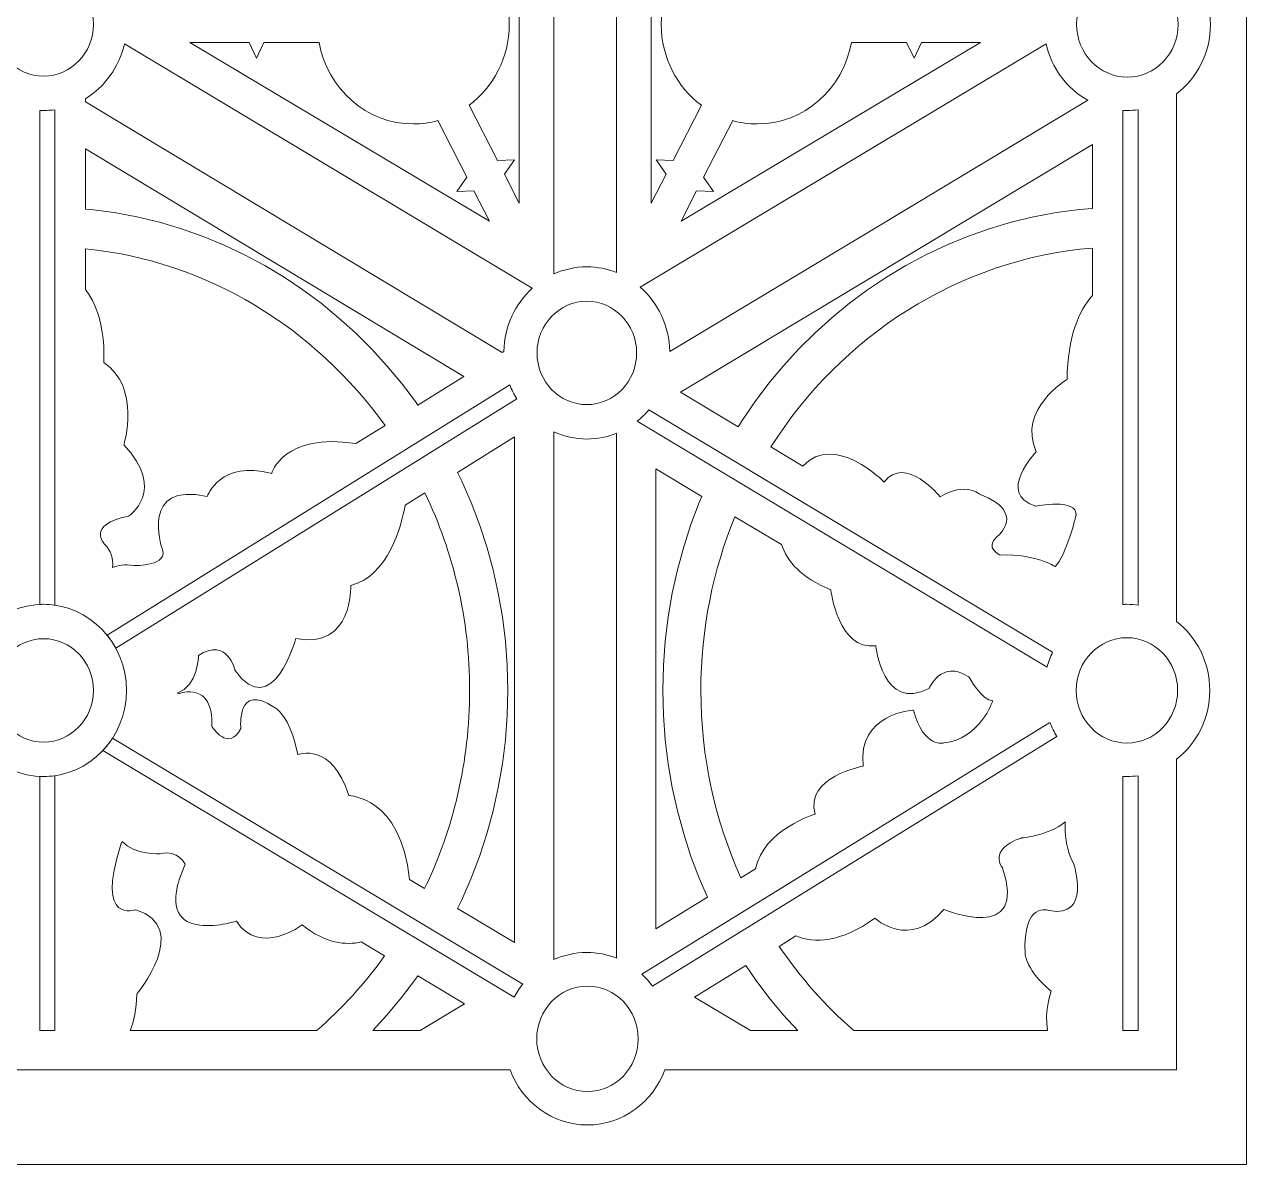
# Model space of a CAD drawing. Header units: centimetres. Extents: x 10.1 to 16.7, y -9.5 to 9.5.
# Drawn here: x 13.382 to 16.738, y -9.5 to -6.368 of the extents above; entities that cross this region are included whole.
import ezdxf

# ---------------------------------------------------------------- set-up
doc = ezdxf.new("R2010")
doc.units = ezdxf.units.CM
doc.header["$MEASUREMENT"] = 0
doc.layers.add('layer 1', color=7, linetype='Continuous')

msp = doc.modelspace()

# ---------------------------------------------------------------- linework, layer by layer
at = {"layer": 'layer 1', "color": 250, "lineweight": 9}
for points, knots in [([(10.14539, 9.49999), (10.14539, 9.49999), (16.7385, 9.49999), (16.7385, 9.49999), (16.7385, 9.49999), (16.7385, 9.49999), (16.7385, -9.50001), (16.7385, -9.50001), (16.7385, -9.50001), (16.7385, -9.50001), (10.14539, -9.50001), (10.14539, -9.50001), (10.14539, -9.50001), (10.14539, -9.50001), (10.14539, 9.49999), (10.14539, 9.49999)], [0, 0, 0, 0, 0.2, 0.2, 0.2, 0.2, 0.4, 0.4, 0.4, 0.4, 0.6, 0.6, 0.6, 0.6, 1, 1, 1, 1]), ([(14.74095, -5.8588), (14.74095, -5.8588), (14.74095, -6.85852), (14.74095, -6.85852), (14.74095, -6.85852), (14.74095, -6.85852), (14.70019, -6.77895), (14.70019, -6.77895), (14.70019, -6.77895), (14.70019, -6.77895), (14.72746, -6.73971), (14.72746, -6.73971), (14.72746, -6.73971), (14.72746, -6.73971), (14.68087, -6.7413), (14.68087, -6.7413), (14.68087, -6.7413), (14.68087, -6.7413), (14.60331, -6.58994), (14.60331, -6.58994)], [0, 0, 0, 0, 0.1666667, 0.1666667, 0.1666667, 0.1666667, 0.3333333, 0.3333333, 0.3333333, 0.3333333, 0.5, 0.5, 0.5, 0.5, 0.6666667, 0.6666667, 0.6666667, 0.6666667, 1, 1, 1, 1]), ([(15.10335, -5.8588), (15.10335, -5.8588), (15.10335, -6.85852), (15.10335, -6.85852), (15.10335, -6.85852), (15.10335, -6.85852), (15.14414, -6.77895), (15.14414, -6.77895), (15.14414, -6.77895), (15.14414, -6.77895), (15.11684, -6.73971), (15.11684, -6.73971), (15.11684, -6.73971), (15.11684, -6.73971), (15.16344, -6.7413), (15.16344, -6.7413), (15.16344, -6.7413), (15.16344, -6.7413), (15.24102, -6.58994), (15.24102, -6.58994)], [0, 0, 0, 0, 0.1666667, 0.1666667, 0.1666667, 0.1666667, 0.3333333, 0.3333333, 0.3333333, 0.3333333, 0.5, 0.5, 0.5, 0.5, 0.6666667, 0.6666667, 0.6666667, 0.6666667, 1, 1, 1, 1]), ([(14.60331, -6.58994), (14.66987, -6.54024), (14.71338, -6.45915), (14.71338, -6.36782), (14.71338, -6.36782), (14.71338, -6.27341), (14.66689, -6.18991), (14.59643, -6.14076)], [0, 0, 0, 0, 0.3333333, 0.3333333, 0.3333333, 0.3333333, 1, 1, 1, 1]), ([(15.24102, -6.58994), (15.17443, -6.54024), (15.13093, -6.45915), (15.13093, -6.36782), (15.13093, -6.36782), (15.13093, -6.27341), (15.17744, -6.18991), (15.24788, -6.14076)], [0, 0, 0, 0, 0.3333333, 0.3333333, 0.3333333, 0.3333333, 1, 1, 1, 1]), ([(16.54611, -6.1772), (16.60252, -6.22038), (16.63924, -6.2898), (16.63924, -6.36786), (16.63924, -6.36786), (16.63924, -6.44593), (16.60252, -6.51537), (16.54611, -6.55853)], [0, 0, 0, 0, 0.3333333, 0.3333333, 0.3333333, 0.3333333, 1, 1, 1, 1]), ([(13.57128, -6.36775), (13.57128, -6.44597), (13.50982, -6.50979), (13.43449, -6.50979), (13.43449, -6.50979), (13.35913, -6.50979), (13.29769, -6.44597), (13.29769, -6.36775), (13.29769, -6.36775), (13.29769, -6.28951), (13.35913, -6.22569), (13.43449, -6.22569), (13.43449, -6.22569), (13.50982, -6.22569), (13.57128, -6.28951), (13.57128, -6.36775)], [0, 0, 0, 0, 0.2, 0.2, 0.2, 0.2, 0.4, 0.4, 0.4, 0.4, 0.6, 0.6, 0.6, 0.6, 1, 1, 1, 1]), ([(16.55063, -6.36786), (16.55063, -6.44759), (16.48802, -6.51262), (16.41122, -6.51262), (16.41122, -6.51262), (16.33443, -6.51262), (16.27181, -6.44759), (16.27181, -6.36786), (16.27181, -6.36786), (16.27181, -6.28814), (16.33443, -6.22311), (16.41122, -6.22311), (16.41122, -6.22311), (16.48802, -6.22311), (16.55063, -6.28814), (16.55063, -6.36786)], [0, 0, 0, 0, 0.2, 0.2, 0.2, 0.2, 0.4, 0.4, 0.4, 0.4, 0.6, 0.6, 0.6, 0.6, 1, 1, 1, 1]), ([(14.65882, -6.90847), (14.65882, -6.90847), (13.83616, -6.4172), (13.83616, -6.4172), (13.83616, -6.4172), (13.83616, -6.4172), (13.99866, -6.4172), (13.99866, -6.4172), (13.99866, -6.4172), (13.99866, -6.4172), (14.01916, -6.46064), (14.01916, -6.46064), (14.01916, -6.46064), (14.01916, -6.46064), (14.03968, -6.4172), (14.03968, -6.4172), (14.03968, -6.4172), (14.03968, -6.4172), (14.19113, -6.4172), (14.19113, -6.4172)], [0, 0, 0, 0, 0.1666667, 0.1666667, 0.1666667, 0.1666667, 0.3333333, 0.3333333, 0.3333333, 0.3333333, 0.5, 0.5, 0.5, 0.5, 0.6666667, 0.6666667, 0.6666667, 0.6666667, 1, 1, 1, 1]), ([(14.19113, -6.4172), (14.21362, -6.54433), (14.32132, -6.6412), (14.4501, -6.6412), (14.4501, -6.6412), (14.47327, -6.6412), (14.49576, -6.63805), (14.51719, -6.63216)], [0, 0, 0, 0, 0.3333333, 0.3333333, 0.3333333, 0.3333333, 1, 1, 1, 1]), ([(15.18548, -6.90847), (15.18548, -6.90847), (16.00818, -6.4172), (16.00818, -6.4172), (16.00818, -6.4172), (16.00818, -6.4172), (15.84567, -6.4172), (15.84567, -6.4172), (15.84567, -6.4172), (15.84567, -6.4172), (15.82515, -6.46064), (15.82515, -6.46064), (15.82515, -6.46064), (15.82515, -6.46064), (15.80462, -6.4172), (15.80462, -6.4172), (15.80462, -6.4172), (15.80462, -6.4172), (15.65318, -6.4172), (15.65318, -6.4172)], [0, 0, 0, 0, 0.1666667, 0.1666667, 0.1666667, 0.1666667, 0.3333333, 0.3333333, 0.3333333, 0.3333333, 0.5, 0.5, 0.5, 0.5, 0.6666667, 0.6666667, 0.6666667, 0.6666667, 1, 1, 1, 1]), ([(15.65318, -6.4172), (15.63068, -6.54433), (15.52299, -6.6412), (15.39421, -6.6412), (15.39421, -6.6412), (15.37104, -6.6412), (15.34854, -6.63805), (15.32712, -6.63216)], [0, 0, 0, 0, 0.3333333, 0.3333333, 0.3333333, 0.3333333, 1, 1, 1, 1]), ([(13.54924, -6.57187), (13.54924, -6.57187), (13.54924, -6.58051), (13.54924, -6.58051), (13.54924, -6.58051), (13.54924, -6.58051), (14.13529, -6.93296), (14.13529, -6.93296), (14.13529, -6.93296), (14.13529, -6.93296), (14.69417, -7.2691), (14.69417, -7.2691), (14.69417, -7.2691), (14.69417, -7.2691), (14.69878, -7.26602), (14.69878, -7.26602)], [0, 0, 0, 0, 0.2, 0.2, 0.2, 0.2, 0.4, 0.4, 0.4, 0.4, 0.6, 0.6, 0.6, 0.6, 1, 1, 1, 1]), ([(15.15419, -7.26667), (15.15419, -7.26667), (15.70902, -6.93296), (15.70902, -6.93296), (15.70902, -6.93296), (15.70902, -6.93296), (16.30232, -6.57613), (16.30232, -6.57613)], [0, 0, 0, 0, 0.3333333, 0.3333333, 0.3333333, 0.3333333, 1, 1, 1, 1]), ([(13.46556, -6.60203), (13.45538, -6.60348), (13.44503, -6.60424), (13.43449, -6.60424), (13.43449, -6.60424), (13.43086, -6.60424), (13.42726, -6.60414), (13.42372, -6.60397)], [0, 0, 0, 0, 0.3333333, 0.3333333, 0.3333333, 0.3333333, 1, 1, 1, 1]), ([(16.44089, -6.60203), (16.43074, -6.60348), (16.42036, -6.60424), (16.40984, -6.60424), (16.40984, -6.60424), (16.40622, -6.60424), (16.40262, -6.60414), (16.39905, -6.60397)], [0, 0, 0, 0, 0.3333333, 0.3333333, 0.3333333, 0.3333333, 1, 1, 1, 1]), ([(14.51719, -6.63216), (14.51719, -6.63216), (14.59694, -6.7877), (14.59694, -6.7877), (14.59694, -6.7877), (14.59694, -6.7877), (14.56963, -6.82692), (14.56963, -6.82692), (14.56963, -6.82692), (14.56963, -6.82692), (14.61622, -6.82535), (14.61622, -6.82535), (14.61622, -6.82535), (14.61622, -6.82535), (14.65882, -6.90847), (14.65882, -6.90847)], [0, 0, 0, 0, 0.2, 0.2, 0.2, 0.2, 0.4, 0.4, 0.4, 0.4, 0.6, 0.6, 0.6, 0.6, 1, 1, 1, 1]), ([(15.32712, -6.63216), (15.32712, -6.63216), (15.24737, -6.7877), (15.24737, -6.7877), (15.24737, -6.7877), (15.24737, -6.7877), (15.27468, -6.82692), (15.27468, -6.82692), (15.27468, -6.82692), (15.27468, -6.82692), (15.22808, -6.82535), (15.22808, -6.82535), (15.22808, -6.82535), (15.22808, -6.82535), (15.18548, -6.90847), (15.18548, -6.90847)], [0, 0, 0, 0, 0.2, 0.2, 0.2, 0.2, 0.4, 0.4, 0.4, 0.4, 0.6, 0.6, 0.6, 0.6, 1, 1, 1, 1]), ([(13.54924, -6.87512), (13.54924, -6.87512), (13.56448, -6.87633), (13.56448, -6.87633), (13.56448, -6.87633), (13.56448, -6.87633), (13.6282, -6.88481), (13.6282, -6.88481), (13.6282, -6.88481), (13.6282, -6.88481), (13.69093, -6.89653), (13.69093, -6.89653), (13.69093, -6.89653), (13.69093, -6.89653), (13.75259, -6.91141), (13.75259, -6.91141), (13.75259, -6.91141), (13.75259, -6.91141), (13.81308, -6.92939), (13.81308, -6.92939), (13.81308, -6.92939), (13.81308, -6.92939), (13.87232, -6.95034), (13.87232, -6.95034), (13.87232, -6.95034), (13.87232, -6.95034), (13.93019, -6.9742), (13.93019, -6.9742), (13.93019, -6.9742), (13.93019, -6.9742), (13.98665, -7.00088), (13.98665, -7.00088), (13.98665, -7.00088), (13.98665, -7.00088), (14.04165, -7.03028), (14.04165, -7.03028), (14.04165, -7.03028), (14.04165, -7.03028), (14.09502, -7.06233), (14.09502, -7.06233), (14.09502, -7.06233), (14.09502, -7.06233), (14.14673, -7.09693), (14.14673, -7.09693), (14.14673, -7.09693), (14.14673, -7.09693), (14.1967, -7.134), (14.1967, -7.134), (14.1967, -7.134), (14.1967, -7.134), (14.24483, -7.17347), (14.24483, -7.17347), (14.24483, -7.17347), (14.24483, -7.17347), (14.29112, -7.21524), (14.29112, -7.21524), (14.29112, -7.21524), (14.29112, -7.21524), (14.33537, -7.25922), (14.33537, -7.25922), (14.33537, -7.25922), (14.33537, -7.25922), (14.37758, -7.30536), (14.37758, -7.30536), (14.37758, -7.30536), (14.37758, -7.30536), (14.41765, -7.35354), (14.41765, -7.35354), (14.41765, -7.35354), (14.41765, -7.35354), (14.45553, -7.40371), (14.45553, -7.40371), (14.45553, -7.40371), (14.45553, -7.40371), (14.46219, -7.41344), (14.46219, -7.41344), (14.46219, -7.41344), (14.46219, -7.41344), (14.58844, -7.33489), (14.58844, -7.33489), (14.58844, -7.33489), (14.58844, -7.33489), (13.54924, -6.70988), (13.54924, -6.70988), (13.54924, -6.70988), (13.54924, -6.70988), (13.54924, -6.87512), (13.54924, -6.87512)], [0, 0, 0, 0, 0.0434783, 0.0434783, 0.0434783, 0.0434783, 0.0869565, 0.0869565, 0.0869565, 0.0869565, 0.1304348, 0.1304348, 0.1304348, 0.1304348, 0.173913, 0.173913, 0.173913, 0.173913, 0.2173913, 0.2173913, 0.2173913, 0.2173913, 0.2608696, 0.2608696, 0.2608696, 0.2608696, 0.3043478, 0.3043478, 0.3043478, 0.3043478, 0.3478261, 0.3478261, 0.3478261, 0.3478261, 0.3913043, 0.3913043, 0.3913043, 0.3913043, 0.4347826, 0.4347826, 0.4347826, 0.4347826, 0.4782609, 0.4782609, 0.4782609, 0.4782609, 0.5217391, 0.5217391, 0.5217391, 0.5217391, 0.5652174, 0.5652174, 0.5652174, 0.5652174, 0.6086957, 0.6086957, 0.6086957, 0.6086957, 0.6521739, 0.6521739, 0.6521739, 0.6521739, 0.6956522, 0.6956522, 0.6956522, 0.6956522, 0.7391304, 0.7391304, 0.7391304, 0.7391304, 0.7826087, 0.7826087, 0.7826087, 0.7826087, 0.826087, 0.826087, 0.826087, 0.826087, 0.8695652, 0.8695652, 0.8695652, 0.8695652, 0.9130435, 0.9130435, 0.9130435, 0.9130435, 1, 1, 1, 1]), ([(15.34216, -7.47368), (15.34216, -7.47368), (15.35321, -7.45576), (15.35321, -7.45576), (15.35321, -7.45576), (15.35321, -7.45576), (15.38878, -7.40371), (15.38878, -7.40371), (15.38878, -7.40371), (15.38878, -7.40371), (15.42666, -7.35354), (15.42666, -7.35354), (15.42666, -7.35354), (15.42666, -7.35354), (15.46673, -7.30535), (15.46673, -7.30535), (15.46673, -7.30535), (15.46673, -7.30535), (15.50893, -7.25922), (15.50893, -7.25922), (15.50893, -7.25922), (15.50893, -7.25922), (15.55319, -7.21524), (15.55319, -7.21524), (15.55319, -7.21524), (15.55319, -7.21524), (15.59947, -7.17347), (15.59947, -7.17347), (15.59947, -7.17347), (15.59947, -7.17347), (15.64761, -7.134), (15.64761, -7.134), (15.64761, -7.134), (15.64761, -7.134), (15.69758, -7.09693), (15.69758, -7.09693), (15.69758, -7.09693), (15.69758, -7.09693), (15.74928, -7.06233), (15.74928, -7.06233), (15.74928, -7.06233), (15.74928, -7.06233), (15.80265, -7.03028), (15.80265, -7.03028), (15.80265, -7.03028), (15.80265, -7.03028), (15.85766, -7.00088), (15.85766, -7.00088), (15.85766, -7.00088), (15.85766, -7.00088), (15.91412, -6.9742), (15.91412, -6.9742), (15.91412, -6.9742), (15.91412, -6.9742), (15.97199, -6.95034), (15.97199, -6.95034), (15.97199, -6.95034), (15.97199, -6.95034), (16.03123, -6.92939), (16.03123, -6.92939), (16.03123, -6.92939), (16.03123, -6.92939), (16.09171, -6.91141), (16.09171, -6.91141), (16.09171, -6.91141), (16.09171, -6.91141), (16.15338, -6.89653), (16.15338, -6.89653), (16.15338, -6.89653), (16.15338, -6.89653), (16.21611, -6.88481), (16.21611, -6.88481), (16.21611, -6.88481), (16.21611, -6.88481), (16.27982, -6.87633), (16.27982, -6.87633), (16.27982, -6.87633), (16.27982, -6.87633), (16.31534, -6.87349), (16.31534, -6.87349), (16.31534, -6.87349), (16.31534, -6.87349), (16.31534, -6.69768), (16.31534, -6.69768), (16.31534, -6.69768), (16.31534, -6.69768), (15.18348, -7.37843), (15.18348, -7.37843), (15.18348, -7.37843), (15.18348, -7.37843), (15.34216, -7.47368), (15.34216, -7.47368)], [0, 0, 0, 0, 0.0416667, 0.0416667, 0.0416667, 0.0416667, 0.0833333, 0.0833333, 0.0833333, 0.0833333, 0.125, 0.125, 0.125, 0.125, 0.1666667, 0.1666667, 0.1666667, 0.1666667, 0.2083333, 0.2083333, 0.2083333, 0.2083333, 0.25, 0.25, 0.25, 0.25, 0.2916667, 0.2916667, 0.2916667, 0.2916667, 0.3333333, 0.3333333, 0.3333333, 0.3333333, 0.375, 0.375, 0.375, 0.375, 0.4166667, 0.4166667, 0.4166667, 0.4166667, 0.4583333, 0.4583333, 0.4583333, 0.4583333, 0.5, 0.5, 0.5, 0.5, 0.5416667, 0.5416667, 0.5416667, 0.5416667, 0.5833333, 0.5833333, 0.5833333, 0.5833333, 0.625, 0.625, 0.625, 0.625, 0.6666667, 0.6666667, 0.6666667, 0.6666667, 0.7083333, 0.7083333, 0.7083333, 0.7083333, 0.75, 0.75, 0.75, 0.75, 0.7916667, 0.7916667, 0.7916667, 0.7916667, 0.8333333, 0.8333333, 0.8333333, 0.8333333, 0.875, 0.875, 0.875, 0.875, 0.9166667, 0.9166667, 0.9166667, 0.9166667, 1, 1, 1, 1]), ([(14.83605, -7.05326), (14.86381, -7.04072), (14.89437, -7.03375), (14.92648, -7.03375), (14.92648, -7.03375), (14.95528, -7.03375), (14.98283, -7.03936), (15.00825, -7.04956)], [0, 0, 0, 0, 0.3333333, 0.3333333, 0.3333333, 0.3333333, 1, 1, 1, 1]), ([(14.29213, -7.51925), (14.09244, -7.48817), (14.06091, -7.60134), (14.06091, -7.60134), (14.06091, -7.60134), (13.92066, -7.56286), (13.88357, -7.66456), (13.88357, -7.66456), (13.88357, -7.66456), (13.69827, -7.62333), (13.75914, -7.80474), (13.75914, -7.80474), (13.75914, -7.80474), (13.78296, -7.85696), (13.68235, -7.85422), (13.68235, -7.85422), (13.68235, -7.85422), (13.65671, -7.85006), (13.63792, -7.85343), (13.62409, -7.86018), (13.62409, -7.86018), (13.62555, -7.83456), (13.61954, -7.8118), (13.6016, -7.79562), (13.6016, -7.79562), (13.6016, -7.79562), (13.55011, -7.74232), (13.66754, -7.71887), (13.66754, -7.71887), (13.66754, -7.71887), (13.77455, -7.64851), (13.65514, -7.52273), (13.65514, -7.52273), (13.65514, -7.52273), (13.70248, -7.36283), (13.59951, -7.29674), (13.59951, -7.29674), (13.59951, -7.29674), (13.60958, -7.17175), (13.54924, -7.09582)], [0, 0, 0, 0, 0.0909091, 0.0909091, 0.0909091, 0.0909091, 0.1818182, 0.1818182, 0.1818182, 0.1818182, 0.2727273, 0.2727273, 0.2727273, 0.2727273, 0.3636364, 0.3636364, 0.3636364, 0.3636364, 0.4545455, 0.4545455, 0.4545455, 0.4545455, 0.5454545, 0.5454545, 0.5454545, 0.5454545, 0.6363636, 0.6363636, 0.6363636, 0.6363636, 0.7272727, 0.7272727, 0.7272727, 0.7272727, 0.8181818, 0.8181818, 0.8181818, 0.8181818, 1, 1, 1, 1]), ([(16.31534, -7.11262), (16.27754, -7.15414), (16.2476, -7.22466), (16.24541, -7.34364), (16.24541, -7.34364), (16.24541, -7.34364), (16.10746, -7.42465), (16.161, -7.5419), (16.161, -7.5419), (16.161, -7.5419), (16.04979, -7.65704), (16.15892, -7.69116), (16.15892, -7.69116), (16.15892, -7.69116), (16.27423, -7.6677), (16.27013, -7.71673), (16.27013, -7.71673), (16.27013, -7.71673), (16.24335, -7.82759), (16.21249, -7.85743), (16.21249, -7.85743), (16.21249, -7.85743), (16.15894, -7.82122), (16.06216, -7.82546), (16.06216, -7.82546), (16.06216, -7.82546), (16.01686, -7.80629), (16.05393, -7.77431), (16.05393, -7.77431), (16.05393, -7.77431), (16.13628, -7.70819), (16.00657, -7.65917), (16.00657, -7.65917), (16.00657, -7.65917), (15.96743, -7.62293), (15.89741, -7.66557), (15.89741, -7.66557), (15.89741, -7.66557), (15.80066, -7.5483), (15.74299, -7.62505), (15.74299, -7.62505), (15.74299, -7.62505), (15.60737, -7.48666), (15.52012, -7.58124)], [0, 0, 0, 0, 0.0833333, 0.0833333, 0.0833333, 0.0833333, 0.1666667, 0.1666667, 0.1666667, 0.1666667, 0.25, 0.25, 0.25, 0.25, 0.3333333, 0.3333333, 0.3333333, 0.3333333, 0.4166667, 0.4166667, 0.4166667, 0.4166667, 0.5, 0.5, 0.5, 0.5, 0.5833333, 0.5833333, 0.5833333, 0.5833333, 0.6666667, 0.6666667, 0.6666667, 0.6666667, 0.75, 0.75, 0.75, 0.75, 0.8333333, 0.8333333, 0.8333333, 0.8333333, 1, 1, 1, 1]), ([(15.06328, -7.27025), (15.06328, -7.34849), (15.00184, -7.41229), (14.92648, -7.41229), (14.92648, -7.41229), (14.85112, -7.41229), (14.78969, -7.34849), (14.78969, -7.27025), (14.78969, -7.27025), (14.78969, -7.19203), (14.85112, -7.12821), (14.92648, -7.12821), (14.92648, -7.12821), (15.00184, -7.12821), (15.06328, -7.19203), (15.06328, -7.27025)], [0, 0, 0, 0, 0.2, 0.2, 0.2, 0.2, 0.4, 0.4, 0.4, 0.4, 0.6, 0.6, 0.6, 0.6, 1, 1, 1, 1]), ([(14.70929, -8.19742), (14.70929, -8.19742), (14.70761, -8.2655), (14.70761, -8.2655), (14.70761, -8.2655), (14.70761, -8.2655), (14.70268, -8.33278), (14.70268, -8.33278), (14.70268, -8.33278), (14.70268, -8.33278), (14.69456, -8.39911), (14.69456, -8.39911), (14.69456, -8.39911), (14.69456, -8.39911), (14.68332, -8.46442), (14.68332, -8.46442), (14.68332, -8.46442), (14.68332, -8.46442), (14.66903, -8.52861), (14.66903, -8.52861), (14.66903, -8.52861), (14.66903, -8.52861), (14.65182, -8.5916), (14.65182, -8.5916), (14.65182, -8.5916), (14.65182, -8.5916), (14.63172, -8.65328), (14.63172, -8.65328), (14.63172, -8.65328), (14.63172, -8.65328), (14.60883, -8.71356), (14.60883, -8.71356), (14.60883, -8.71356), (14.60883, -8.71356), (14.58324, -8.77237), (14.58324, -8.77237), (14.58324, -8.77237), (14.58324, -8.77237), (14.57146, -8.79625), (14.57146, -8.79625), (14.57146, -8.79625), (14.57146, -8.79625), (14.72825, -8.89023), (14.72825, -8.89023), (14.72825, -8.89023), (14.72825, -8.89023), (14.72825, -7.5012), (14.72825, -7.5012), (14.72825, -7.5012), (14.72825, -7.5012), (14.57155, -7.59872), (14.57155, -7.59872), (14.57155, -7.59872), (14.57155, -7.59872), (14.58324, -7.62247), (14.58324, -7.62247), (14.58324, -7.62247), (14.58324, -7.62247), (14.60883, -7.68128), (14.60883, -7.68128), (14.60883, -7.68128), (14.60883, -7.68128), (14.63172, -7.74156), (14.63172, -7.74156), (14.63172, -7.74156), (14.63172, -7.74156), (14.65182, -7.80326), (14.65182, -7.80326), (14.65182, -7.80326), (14.65182, -7.80326), (14.66903, -7.86622), (14.66903, -7.86622), (14.66903, -7.86622), (14.66903, -7.86622), (14.68332, -7.93042), (14.68332, -7.93042), (14.68332, -7.93042), (14.68332, -7.93042), (14.69456, -7.99572), (14.69456, -7.99572), (14.69456, -7.99572), (14.69456, -7.99572), (14.70268, -8.06205), (14.70268, -8.06205), (14.70268, -8.06205), (14.70268, -8.06205), (14.70761, -8.12933), (14.70761, -8.12933), (14.70761, -8.12933), (14.70761, -8.12933), (14.70929, -8.19742), (14.70929, -8.19742)], [0, 0, 0, 0, 0.0416667, 0.0416667, 0.0416667, 0.0416667, 0.0833333, 0.0833333, 0.0833333, 0.0833333, 0.125, 0.125, 0.125, 0.125, 0.1666667, 0.1666667, 0.1666667, 0.1666667, 0.2083333, 0.2083333, 0.2083333, 0.2083333, 0.25, 0.25, 0.25, 0.25, 0.2916667, 0.2916667, 0.2916667, 0.2916667, 0.3333333, 0.3333333, 0.3333333, 0.3333333, 0.375, 0.375, 0.375, 0.375, 0.4166667, 0.4166667, 0.4166667, 0.4166667, 0.4583333, 0.4583333, 0.4583333, 0.4583333, 0.5, 0.5, 0.5, 0.5, 0.5416667, 0.5416667, 0.5416667, 0.5416667, 0.5833333, 0.5833333, 0.5833333, 0.5833333, 0.625, 0.625, 0.625, 0.625, 0.6666667, 0.6666667, 0.6666667, 0.6666667, 0.7083333, 0.7083333, 0.7083333, 0.7083333, 0.75, 0.75, 0.75, 0.75, 0.7916667, 0.7916667, 0.7916667, 0.7916667, 0.8333333, 0.8333333, 0.8333333, 0.8333333, 0.875, 0.875, 0.875, 0.875, 0.9166667, 0.9166667, 0.9166667, 0.9166667, 1, 1, 1, 1]), ([(15.00814, -7.491), (14.98278, -7.50116), (14.95522, -7.50676), (14.92648, -7.50676), (14.92648, -7.50676), (14.89437, -7.50676), (14.86381, -7.49978), (14.83605, -7.48724)], [0, 0, 0, 0, 0.3333333, 0.3333333, 0.3333333, 0.3333333, 1, 1, 1, 1]), ([(14.83605, -7.48724), (14.83605, -7.48724), (14.83605, -8.19742), (14.83605, -8.19742), (14.83605, -8.19742), (14.83605, -8.19742), (14.83605, -8.93695), (14.83605, -8.93695)], [0, 0, 0, 0, 0.3333333, 0.3333333, 0.3333333, 0.3333333, 1, 1, 1, 1]), ([(15.00825, -8.93325), (15.00825, -8.93325), (15.00825, -8.19742), (15.00825, -8.19742), (15.00825, -8.19742), (15.00825, -8.19742), (15.00825, -7.49104), (15.00825, -7.49104), (15.00825, -7.49104), (15.00825, -7.49104), (15.00814, -7.491), (15.00814, -7.491)], [0, 0, 0, 0, 0.25, 0.25, 0.25, 0.25, 0.5, 0.5, 0.5, 0.5, 1, 1, 1, 1]), ([(15.25791, -8.76513), (15.25791, -8.76513), (15.23548, -8.71356), (15.23548, -8.71356), (15.23548, -8.71356), (15.23548, -8.71356), (15.21259, -8.65328), (15.21259, -8.65328), (15.21259, -8.65328), (15.21259, -8.65328), (15.19249, -8.5916), (15.19249, -8.5916), (15.19249, -8.5916), (15.19249, -8.5916), (15.17527, -8.52861), (15.17527, -8.52861), (15.17527, -8.52861), (15.17527, -8.52861), (15.16099, -8.46442), (15.16099, -8.46442), (15.16099, -8.46442), (15.16099, -8.46442), (15.14974, -8.39911), (15.14974, -8.39911), (15.14974, -8.39911), (15.14974, -8.39911), (15.14162, -8.33278), (15.14162, -8.33278), (15.14162, -8.33278), (15.14162, -8.33278), (15.1367, -8.2655), (15.1367, -8.2655), (15.1367, -8.2655), (15.1367, -8.2655), (15.13501, -8.19742), (15.13501, -8.19742), (15.13501, -8.19742), (15.13501, -8.19742), (15.1367, -8.12933), (15.1367, -8.12933), (15.1367, -8.12933), (15.1367, -8.12933), (15.14162, -8.06205), (15.14162, -8.06205), (15.14162, -8.06205), (15.14162, -8.06205), (15.14974, -7.99572), (15.14974, -7.99572), (15.14974, -7.99572), (15.14974, -7.99572), (15.16099, -7.93042), (15.16099, -7.93042), (15.16099, -7.93042), (15.16099, -7.93042), (15.17527, -7.86622), (15.17527, -7.86622), (15.17527, -7.86622), (15.17527, -7.86622), (15.19249, -7.80326), (15.19249, -7.80326), (15.19249, -7.80326), (15.19249, -7.80326), (15.21259, -7.74156), (15.21259, -7.74156), (15.21259, -7.74156), (15.21259, -7.74156), (15.23548, -7.68128), (15.23548, -7.68128), (15.23548, -7.68128), (15.23548, -7.68128), (15.24259, -7.66493), (15.24259, -7.66493), (15.24259, -7.66493), (15.24259, -7.66493), (15.11606, -7.58895), (15.11606, -7.58895), (15.11606, -7.58895), (15.11606, -7.58895), (15.11606, -8.85266), (15.11606, -8.85266), (15.11606, -8.85266), (15.11606, -8.85266), (15.25791, -8.76513), (15.25791, -8.76513)], [0, 0, 0, 0, 0.0454545, 0.0454545, 0.0454545, 0.0454545, 0.0909091, 0.0909091, 0.0909091, 0.0909091, 0.1363636, 0.1363636, 0.1363636, 0.1363636, 0.1818182, 0.1818182, 0.1818182, 0.1818182, 0.2272727, 0.2272727, 0.2272727, 0.2272727, 0.2727273, 0.2727273, 0.2727273, 0.2727273, 0.3181818, 0.3181818, 0.3181818, 0.3181818, 0.3636364, 0.3636364, 0.3636364, 0.3636364, 0.4090909, 0.4090909, 0.4090909, 0.4090909, 0.4545455, 0.4545455, 0.4545455, 0.4545455, 0.5, 0.5, 0.5, 0.5, 0.5454545, 0.5454545, 0.5454545, 0.5454545, 0.5909091, 0.5909091, 0.5909091, 0.5909091, 0.6363636, 0.6363636, 0.6363636, 0.6363636, 0.6818182, 0.6818182, 0.6818182, 0.6818182, 0.7272727, 0.7272727, 0.7272727, 0.7272727, 0.7727273, 0.7727273, 0.7727273, 0.7727273, 0.8181818, 0.8181818, 0.8181818, 0.8181818, 0.8636364, 0.8636364, 0.8636364, 0.8636364, 0.9090909, 0.9090909, 0.9090909, 0.9090909, 1, 1, 1, 1]), ([(13.80112, -8.2046), (13.85972, -8.18498), (13.85972, -8.10159), (13.85972, -8.10159), (13.85972, -8.10159), (13.93913, -8.04937), (13.96034, -8.14282), (13.96034, -8.14282), (13.96034, -8.14282), (14.06358, -8.28575), (14.12711, -8.05487), (14.12711, -8.05487), (14.12711, -8.05487), (14.28595, -8.08511), (14.27799, -7.90919), (14.27799, -7.90919), (14.27799, -7.90919), (14.38146, -7.88341), (14.41698, -7.74671), (14.42755, -7.6883)], [0, 0, 0, 0, 0.1666667, 0.1666667, 0.1666667, 0.1666667, 0.3333333, 0.3333333, 0.3333333, 0.3333333, 0.5, 0.5, 0.5, 0.5, 0.6666667, 0.6666667, 0.6666667, 0.6666667, 1, 1, 1, 1]), ([(15.34973, -8.71264), (15.2792, -8.55599), (15.23966, -8.38137), (15.23966, -8.19742), (15.23966, -8.19742), (15.23966, -8.02821), (15.27307, -7.86689), (15.33333, -7.72018)], [0, 0, 0, 0, 0.3333333, 0.3333333, 0.3333333, 0.3333333, 1, 1, 1, 1]), ([(15.46146, -7.79698), (15.47632, -7.84287), (15.51512, -7.88784), (15.5968, -7.92141), (15.5968, -7.92141), (15.5968, -7.92141), (15.61533, -8.08769), (15.72036, -8.07491), (15.72036, -8.07491), (15.72036, -8.07491), (15.73888, -8.25825), (15.86654, -8.19216), (15.86654, -8.19216), (15.86654, -8.19216), (15.89949, -8.11115), (15.97569, -8.16018), (15.97569, -8.16018), (15.97569, -8.16018), (16.01276, -8.22627), (16.04155, -8.22627), (16.04155, -8.22627), (16.04155, -8.22627), (16.00449, -8.33288), (15.90774, -8.34141), (15.90774, -8.34141), (15.90774, -8.34141), (15.85215, -8.35847), (15.82329, -8.25186), (15.82329, -8.25186), (15.82329, -8.25186), (15.66887, -8.26039), (15.68534, -8.40535), (15.68534, -8.40535), (15.68534, -8.40535), (15.52473, -8.43521), (15.55355, -8.53756), (15.55355, -8.53756), (15.55355, -8.53756), (15.4122, -8.57894), (15.38965, -8.68781)], [0, 0, 0, 0, 0.0909091, 0.0909091, 0.0909091, 0.0909091, 0.1818182, 0.1818182, 0.1818182, 0.1818182, 0.2727273, 0.2727273, 0.2727273, 0.2727273, 0.3636364, 0.3636364, 0.3636364, 0.3636364, 0.4545455, 0.4545455, 0.4545455, 0.4545455, 0.5454545, 0.5454545, 0.5454545, 0.5454545, 0.6363636, 0.6363636, 0.6363636, 0.6363636, 0.7272727, 0.7272727, 0.7272727, 0.7272727, 0.8181818, 0.8181818, 0.8181818, 0.8181818, 1, 1, 1, 1]), ([(13.66225, -8.19742), (13.66225, -8.32767), (13.55992, -8.43392), (13.43449, -8.43392), (13.43449, -8.43392), (13.30905, -8.43392), (13.2067, -8.32767), (13.2067, -8.19742), (13.2067, -8.19742), (13.2067, -8.06716), (13.30905, -7.96091), (13.43449, -7.96091), (13.43449, -7.96091), (13.55992, -7.96091), (13.66225, -8.06716), (13.66225, -8.19742)], [0, 0, 0, 0, 0.2, 0.2, 0.2, 0.2, 0.4, 0.4, 0.4, 0.4, 0.6, 0.6, 0.6, 0.6, 1, 1, 1, 1]), ([(13.42372, -7.9612), (13.42726, -7.96101), (13.43086, -7.96091), (13.43449, -7.96091), (13.43449, -7.96091), (13.44503, -7.96091), (13.45538, -7.96169), (13.46556, -7.96313)], [0, 0, 0, 0, 0.3333333, 0.3333333, 0.3333333, 0.3333333, 1, 1, 1, 1]), ([(16.39905, -7.9612), (16.40262, -7.96101), (16.40622, -7.96091), (16.40984, -7.96091), (16.40984, -7.96091), (16.42036, -7.96091), (16.43074, -7.96169), (16.44089, -7.96313)], [0, 0, 0, 0, 0.3333333, 0.3333333, 0.3333333, 0.3333333, 1, 1, 1, 1]), ([(16.54611, -8.00804), (16.60159, -8.05123), (16.63757, -8.12003), (16.63757, -8.19729), (16.63757, -8.19729), (16.63757, -8.27455), (16.60159, -8.34335), (16.54611, -8.38656)], [0, 0, 0, 0, 0.3333333, 0.3333333, 0.3333333, 0.3333333, 1, 1, 1, 1]), ([(13.57128, -8.19742), (13.57128, -8.27566), (13.50982, -8.33948), (13.43449, -8.33948), (13.43449, -8.33948), (13.35913, -8.33948), (13.29769, -8.27566), (13.29769, -8.19742), (13.29769, -8.19742), (13.29769, -8.11918), (13.35913, -8.05538), (13.43449, -8.05538), (13.43449, -8.05538), (13.50982, -8.05538), (13.57128, -8.11918), (13.57128, -8.19742)], [0, 0, 0, 0, 0.2, 0.2, 0.2, 0.2, 0.4, 0.4, 0.4, 0.4, 0.6, 0.6, 0.6, 0.6, 1, 1, 1, 1]), ([(16.54925, -8.19729), (16.54925, -8.27702), (16.48661, -8.34205), (16.40984, -8.34205), (16.40984, -8.34205), (16.33308, -8.34205), (16.27044, -8.27702), (16.27044, -8.19729), (16.27044, -8.19729), (16.27044, -8.11756), (16.33308, -8.05254), (16.40984, -8.05254), (16.40984, -8.05254), (16.48661, -8.05254), (16.54925, -8.11756), (16.54925, -8.19729)], [0, 0, 0, 0, 0.2, 0.2, 0.2, 0.2, 0.4, 0.4, 0.4, 0.4, 0.6, 0.6, 0.6, 0.6, 1, 1, 1, 1]), ([(14.43964, -8.7172), (14.41681, -8.4889), (14.27267, -8.48641), (14.27267, -8.48641), (14.27267, -8.48641), (14.22768, -8.33798), (14.13239, -8.37372), (14.13239, -8.37372), (14.13239, -8.37372), (14.11122, -8.26377), (14.06887, -8.24453), (14.06887, -8.24453), (14.06887, -8.24453), (13.96297, -8.17306), (13.97619, -8.30226), (13.97619, -8.30226), (13.97619, -8.30226), (13.94178, -8.36822), (13.89679, -8.29676), (13.89679, -8.29676), (13.89679, -8.29676), (13.90207, -8.17031), (13.80681, -8.20605), (13.80681, -8.20605)], [0, 0, 0, 0, 0.1428571, 0.1428571, 0.1428571, 0.1428571, 0.2857143, 0.2857143, 0.2857143, 0.2857143, 0.4285714, 0.4285714, 0.4285714, 0.4285714, 0.5714286, 0.5714286, 0.5714286, 0.5714286, 0.7142857, 0.7142857, 0.7142857, 0.7142857, 1, 1, 1, 1]), ([(16.54611, -8.38656), (16.54611, -8.38656), (16.54611, -9.23962), (16.54611, -9.23962), (16.54611, -9.23962), (16.54611, -9.23962), (15.141, -9.23962), (15.141, -9.23962)], [0, 0, 0, 0, 0.3333333, 0.3333333, 0.3333333, 0.3333333, 1, 1, 1, 1]), ([(13.42372, -8.43366), (13.42372, -8.43366), (13.42372, -9.132), (13.42372, -9.132), (13.42372, -9.132), (13.42372, -9.132), (13.46556, -9.132), (13.46556, -9.132), (13.46556, -9.132), (13.46556, -9.132), (13.46556, -8.4317), (13.46556, -8.4317)], [0, 0, 0, 0, 0.25, 0.25, 0.25, 0.25, 0.5, 0.5, 0.5, 0.5, 1, 1, 1, 1]), ([(13.46556, -8.4317), (13.45538, -8.43315), (13.44503, -8.43392), (13.43449, -8.43392), (13.43449, -8.43392), (13.43086, -8.43392), (13.42726, -8.43383), (13.42372, -8.43366)], [0, 0, 0, 0, 0.3333333, 0.3333333, 0.3333333, 0.3333333, 1, 1, 1, 1]), ([(16.39905, -8.43366), (16.39905, -8.43366), (16.39905, -9.132), (16.39905, -9.132), (16.39905, -9.132), (16.39905, -9.132), (16.44089, -9.132), (16.44089, -9.132), (16.44089, -9.132), (16.44089, -9.132), (16.44089, -8.4317), (16.44089, -8.4317)], [0, 0, 0, 0, 0.25, 0.25, 0.25, 0.25, 0.5, 0.5, 0.5, 0.5, 1, 1, 1, 1]), ([(16.44089, -8.4317), (16.43074, -8.43315), (16.42036, -8.43392), (16.40984, -8.43392), (16.40984, -8.43392), (16.40622, -8.43392), (16.40262, -8.43383), (16.39905, -8.43366)], [0, 0, 0, 0, 0.3333333, 0.3333333, 0.3333333, 0.3333333, 1, 1, 1, 1]), ([(15.50094, -8.87187), (15.55206, -8.89322), (15.62286, -8.89027), (15.71774, -8.82345), (15.71774, -8.82345), (15.71774, -8.82345), (15.81335, -8.91166), (15.90678, -8.79918), (15.90678, -8.79918), (15.90678, -8.79918), (16.14042, -8.89621), (16.06821, -8.6845), (16.06821, -8.6845), (16.06821, -8.6845), (16.02572, -8.63598), (16.11915, -8.6029), (16.11915, -8.6029), (16.11915, -8.6029), (16.19193, -8.59759), (16.24063, -8.55888), (16.24063, -8.55888), (16.23821, -8.5975), (16.24406, -8.63705), (16.26396, -8.674), (16.26396, -8.674), (16.26396, -8.674), (16.3134, -8.82536), (16.19601, -8.80191), (16.19601, -8.80191), (16.19601, -8.80191), (16.12394, -8.77419), (16.13012, -8.9213), (16.13012, -8.9213), (16.13012, -8.9213), (16.13423, -8.97034), (16.20216, -9.02364), (16.20216, -9.02364), (16.20216, -9.02364), (16.18175, -9.07658), (16.19215, -9.132)], [0, 0, 0, 0, 0.0909091, 0.0909091, 0.0909091, 0.0909091, 0.1818182, 0.1818182, 0.1818182, 0.1818182, 0.2727273, 0.2727273, 0.2727273, 0.2727273, 0.3636364, 0.3636364, 0.3636364, 0.3636364, 0.4545455, 0.4545455, 0.4545455, 0.4545455, 0.5454545, 0.5454545, 0.5454545, 0.5454545, 0.6363636, 0.6363636, 0.6363636, 0.6363636, 0.7272727, 0.7272727, 0.7272727, 0.7272727, 0.8181818, 0.8181818, 0.8181818, 0.8181818, 1, 1, 1, 1]), ([(13.67256, -9.132), (13.68286, -9.1063), (13.69014, -9.07353), (13.69014, -9.03217), (13.69014, -9.03217), (13.69014, -9.03217), (13.84252, -8.84883), (13.68809, -8.79977), (13.68809, -8.79977), (13.68809, -8.79977), (13.57482, -8.84243), (13.64689, -8.6207), (13.64689, -8.6207), (13.64689, -8.6207), (13.64849, -8.61779), (13.64996, -8.6123), (13.64996, -8.6123), (13.68353, -8.65022), (13.7565, -8.64583), (13.7565, -8.64583), (13.7565, -8.64583), (13.80413, -8.63485), (13.82353, -8.67505), (13.82353, -8.67505), (13.82353, -8.67505), (13.71829, -8.90924), (13.96388, -8.83118), (13.96388, -8.83118), (13.96388, -8.83118), (14.02899, -8.93006), (14.14429, -8.84159), (14.14429, -8.84159), (14.14429, -8.84159), (14.20913, -8.89266), (14.26499, -8.89814), (14.30698, -8.88857)], [0, 0, 0, 0, 0.1, 0.1, 0.1, 0.1, 0.2, 0.2, 0.2, 0.2, 0.3, 0.3, 0.3, 0.3, 0.4, 0.4, 0.4, 0.4, 0.5, 0.5, 0.5, 0.5, 0.6, 0.6, 0.6, 0.6, 0.7, 0.7, 0.7, 0.7, 0.8, 0.8, 0.8, 0.8, 1, 1, 1, 1]), ([(14.83605, -8.93695), (14.86381, -8.92441), (14.89437, -8.91743), (14.92648, -8.91743), (14.92648, -8.91743), (14.95528, -8.91743), (14.98283, -8.92304), (15.00825, -8.93325)], [0, 0, 0, 0, 0.3333333, 0.3333333, 0.3333333, 0.3333333, 1, 1, 1, 1]), ([(15.50561, -9.132), (15.50561, -9.132), (15.46673, -9.08948), (15.46673, -9.08948), (15.46673, -9.08948), (15.46673, -9.08948), (15.42666, -9.04129), (15.42666, -9.04129), (15.42666, -9.04129), (15.42666, -9.04129), (15.38878, -8.99113), (15.38878, -8.99113), (15.38878, -8.99113), (15.38878, -8.99113), (15.36277, -8.9531), (15.36277, -8.9531), (15.36277, -8.9531), (15.36277, -8.9531), (15.22238, -9.03979), (15.22238, -9.03979), (15.22238, -9.03979), (15.22238, -9.03979), (15.37568, -9.132), (15.37568, -9.132), (15.37568, -9.132), (15.37568, -9.132), (15.50561, -9.132), (15.50561, -9.132)], [0, 0, 0, 0, 0.125, 0.125, 0.125, 0.125, 0.25, 0.25, 0.25, 0.25, 0.375, 0.375, 0.375, 0.375, 0.5, 0.5, 0.5, 0.5, 0.625, 0.625, 0.625, 0.625, 0.75, 0.75, 0.75, 0.75, 1, 1, 1, 1]), ([(14.46208, -8.98155), (14.46208, -8.98155), (14.45553, -8.99113), (14.45553, -8.99113), (14.45553, -8.99113), (14.45553, -8.99113), (14.41765, -9.04129), (14.41765, -9.04129), (14.41765, -9.04129), (14.41765, -9.04129), (14.37761, -9.08948), (14.37761, -9.08948), (14.37761, -9.08948), (14.37761, -9.08948), (14.3387, -9.132), (14.3387, -9.132), (14.3387, -9.132), (14.3387, -9.132), (14.46863, -9.132), (14.46863, -9.132), (14.46863, -9.132), (14.46863, -9.132), (14.59064, -9.05863), (14.59064, -9.05863), (14.59064, -9.05863), (14.59064, -9.05863), (14.46208, -8.98155), (14.46208, -8.98155)], [0, 0, 0, 0, 0.125, 0.125, 0.125, 0.125, 0.25, 0.25, 0.25, 0.25, 0.375, 0.375, 0.375, 0.375, 0.5, 0.5, 0.5, 0.5, 0.625, 0.625, 0.625, 0.625, 0.75, 0.75, 0.75, 0.75, 1, 1, 1, 1]), ([(15.06769, -9.15449), (15.06769, -9.23421), (15.00505, -9.29926), (14.92829, -9.29926), (14.92829, -9.29926), (14.85149, -9.29926), (14.78887, -9.23421), (14.78887, -9.15449), (14.78887, -9.15449), (14.78887, -9.07477), (14.85149, -9.00975), (14.92829, -9.00975), (14.92829, -9.00975), (15.00505, -9.00975), (15.06769, -9.07477), (15.06769, -9.15449)], [0, 0, 0, 0, 0.2, 0.2, 0.2, 0.2, 0.4, 0.4, 0.4, 0.4, 0.6, 0.6, 0.6, 0.6, 1, 1, 1, 1]), ([(15.141, -9.23962), (15.10796, -9.32817), (15.02498, -9.39126), (14.92829, -9.39126), (14.92829, -9.39126), (14.83155, -9.39126), (14.7486, -9.32817), (14.71554, -9.23962)], [0, 0, 0, 0, 0.3333333, 0.3333333, 0.3333333, 0.3333333, 1, 1, 1, 1])]:
    msp.add_open_spline(points, degree=3, knots=knots, dxfattribs=at)
for points in [[(14.83605, -5.71337), (14.83605, -5.71337), (14.83605, -7.05326), (14.83605, -7.05326)], [(15.00825, -7.04956), (15.00825, -7.04956), (15.00825, -5.71707), (15.00825, -5.71707)], [(13.65648, -6.4207), (13.6422, -6.48496), (13.60261, -6.53937), (13.54924, -6.57187)], [(14.77652, -7.0925), (14.77652, -7.0925), (13.65648, -6.4207), (13.65648, -6.4207)], [(16.18782, -6.4207), (16.18782, -6.4207), (15.07298, -7.08939), (15.07298, -7.08939)], [(16.30232, -6.57613), (16.2453, -6.54425), (16.20272, -6.48785), (16.18782, -6.4207)], [(16.54611, -6.55853), (16.54611, -6.55853), (16.54611, -8.00804), (16.54611, -8.00804)], [(13.42372, -6.60397), (13.42372, -6.60397), (13.42372, -7.9612), (13.42372, -7.9612)], [(13.46556, -7.96313), (13.46556, -7.96313), (13.46556, -6.60203), (13.46556, -6.60203)], [(16.39905, -6.60397), (16.39905, -6.60397), (16.39905, -7.9612), (16.39905, -7.9612)], [(16.44089, -7.96313), (16.44089, -7.96313), (16.44089, -6.60203), (16.44089, -6.60203)], [(13.54924, -6.98401), (13.88512, -7.01835), (14.1801, -7.20168), (14.37218, -7.46946)], [(13.54924, -7.09582), (13.54924, -7.09582), (13.54924, -6.98401), (13.54924, -6.98401)], [(15.43233, -7.52862), (15.62556, -7.22326), (15.94679, -7.01307), (16.31534, -6.98212)], [(16.31534, -6.98212), (16.31534, -6.98212), (16.31534, -7.11262), (16.31534, -7.11262)], [(14.69878, -7.26602), (14.69996, -7.19701), (14.72982, -7.13504), (14.77652, -7.0925)], [(15.07298, -7.08939), (15.1218, -7.13212), (15.15317, -7.19568), (15.15419, -7.26667)], [(14.71486, -7.35755), (14.71486, -7.35755), (13.60897, -8.04572), (13.60897, -8.04572)], [(14.73393, -7.39632), (14.72648, -7.3841), (14.72009, -7.37112), (14.71486, -7.35755)], [(13.63286, -8.08149), (13.63286, -8.08149), (14.73393, -7.39632), (14.73393, -7.39632)], [(15.09694, -7.42685), (15.08724, -7.43819), (15.07652, -7.44858), (15.06494, -7.45783)], [(16.20576, -8.09259), (16.20576, -8.09259), (15.09694, -7.42685), (15.09694, -7.42685)], [(14.37218, -7.46946), (14.37218, -7.46946), (14.29213, -7.51925), (14.29213, -7.51925)], [(15.06494, -7.45783), (15.06494, -7.45783), (16.19049, -8.13367), (16.19049, -8.13367)], [(15.52012, -7.58124), (15.52012, -7.58124), (15.43233, -7.52862), (15.43233, -7.52862)], [(14.42755, -7.6883), (14.42755, -7.6883), (14.48177, -7.65459), (14.48177, -7.65459)], [(14.48177, -7.65459), (14.56032, -7.81821), (14.60463, -8.00259), (14.60463, -8.19742)], [(15.33333, -7.72018), (15.33333, -7.72018), (15.46146, -7.79698), (15.46146, -7.79698)], [(13.60897, -8.04572), (13.61796, -8.05682), (13.62594, -8.06879), (13.63286, -8.08149)], [(16.19049, -8.13367), (16.19434, -8.11939), (16.19949, -8.10565), (16.20576, -8.09259)], [(13.80681, -8.20605), (13.80681, -8.20605), (13.80112, -8.2046), (13.80112, -8.2046)], [(14.60463, -8.19742), (14.60463, -8.39294), (14.56001, -8.57792), (14.48094, -8.74197)], [(16.19859, -8.28574), (16.19859, -8.28574), (15.07776, -8.9774), (15.07776, -8.9774)], [(16.21774, -8.32422), (16.21026, -8.3121), (16.20385, -8.29923), (16.19859, -8.28574)], [(15.10694, -9.00992), (15.10694, -9.00992), (16.21774, -8.32422), (16.21774, -8.32422)], [(13.62386, -8.32852), (13.61599, -8.34075), (13.60702, -8.35219), (13.59716, -8.36269)], [(14.75058, -9.00398), (14.75058, -9.00398), (13.62386, -8.32852), (13.62386, -8.32852)], [(13.59716, -8.36269), (13.59716, -8.36269), (14.72701, -9.04002), (14.72701, -9.04002)], [(15.38965, -8.68781), (15.38965, -8.68781), (15.34973, -8.71264), (15.34973, -8.71264)], [(14.48094, -8.74197), (14.48094, -8.74197), (14.43964, -8.7172), (14.43964, -8.7172)], [(14.30698, -8.88857), (14.30698, -8.88857), (14.37103, -8.92698), (14.37103, -8.92698)], [(15.4548, -8.90057), (15.4548, -8.90057), (15.50094, -8.87187), (15.50094, -8.87187)], [(14.37103, -8.92698), (14.31665, -9.00258), (14.254, -9.07139), (14.1846, -9.132)], [(15.65973, -9.132), (15.58231, -9.0644), (15.51335, -8.98659), (15.4548, -8.90057)], [(15.07776, -8.9774), (15.08845, -8.98727), (15.0982, -8.99816), (15.10694, -9.00992)], [(14.72701, -9.04002), (14.73381, -9.02725), (14.74169, -9.01517), (14.75058, -9.00398)], [(14.1846, -9.132), (14.1846, -9.132), (13.67256, -9.132), (13.67256, -9.132)], [(16.19215, -9.132), (16.19215, -9.132), (15.65973, -9.132), (15.65973, -9.132)], [(14.71554, -9.23962), (14.71554, -9.23962), (12.16508, -9.23962), (12.16508, -9.23962)]]:
    msp.add_open_spline(points, degree=3, dxfattribs=at)

doc.saveas('drawing.dxf')
